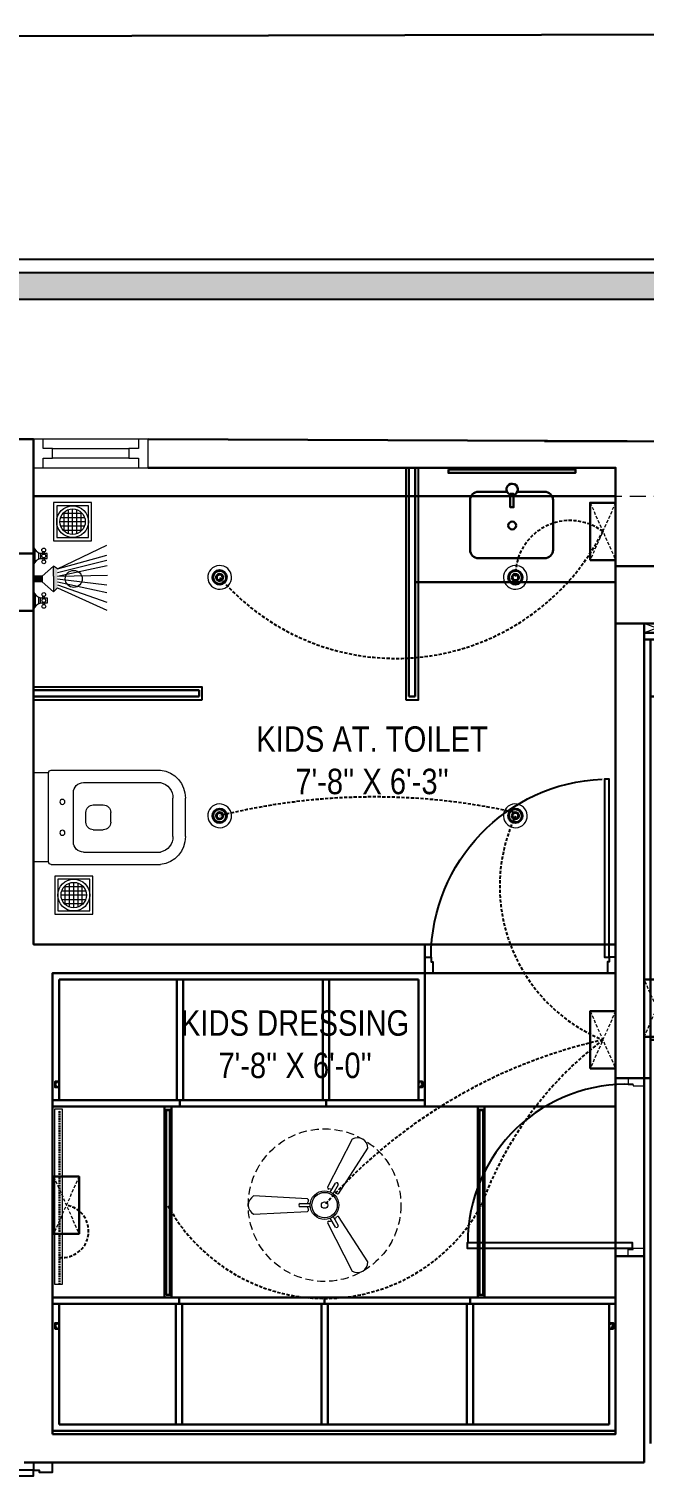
# Model space of a CAD drawing. Header units: millimetres. Extents: x 56222 to 3066687, y -650199 to -121287.
# Drawn here: x 129943.9 to 130040.7, y -185277.5 to -185050.9 of the extents above; entities that cross this region are included whole.
import ezdxf

# ---------------------------------------------------------------- set-up
doc = ezdxf.new("R2010")
doc.units = ezdxf.units.MM
doc.header["$MEASUREMENT"] = 0
for name, pattern in [('00 . GROUND FLOOR$0$DASHED', [0.75, 0.5, -0.25]), ('DASHED', [0.75, 0.5, -0.25]), ('DASHED2', [0.375, 0.25, -0.125]), ('DASHEDX2', [1.5, 1, -0.5])]:
    doc.linetypes.add(name, pattern=pattern)
for name, color, linetype in [('AR DOOR', 40, 'Continuous'), ('AR ELE-5', 134, 'Continuous'), ('SANIT', 232, 'Continuous')]:
    doc.layers.add(name, color=color, linetype=linetype)
for name, color, linetype, lineweight in [('COLUMN', 1, 'Continuous', 30), ('dim05', 1, 'Continuous', 13), ('el', 7, 'Continuous', 20), ('ELEC-wires', 1, 'DASHED2', 13), ('Electrical', 84, 'Continuous', 30), ('ELEVATION ( SPIRAL STAIR )', 250, 'Continuous', 9), ('FIRST FLOOR', 7, 'Continuous', 9), ('FIRST FLOOR ( DW_RAIL )', 7, 'Continuous', 9), ('FIRST FLOOR ( TEXT )', 7, 'Continuous', 9), ('FIRST FLOOR_( PLine )_', 251, 'Continuous', 30), ('FURNITURE', 32, 'Continuous', 9), ('GF FALSE CEILING', 6, 'Continuous', 35), ('GROUND FLOOR', 7, 'Continuous', 9), ('Labelling', 1, 'Continuous', 25), ('Looping', 10, 'Continuous', 25), ('NAME PLATE', 7, 'Continuous', 25), ('TILE', 14, 'Continuous', 9), ('UTILITY', 48, 'Continuous', 9), ('XX~SLAB ( BEAM )~ ( DIM )', 7, 'Continuous', 9)]:
    doc.layers.add(name, color=color, linetype=linetype, lineweight=lineweight)
doc.layers.add('XX~SLAB ( PLINE )', color=251, linetype='Continuous', plot=False)
doc.styles.add('KATHA', font='swissc.ttf')

# ---------------------------------------------------------------- blocks, each defined once
blk = doc.blocks.new('LAYOUT FILE')
at = {"layer": 'NAME PLATE', "true_color": 0xd39e00}
h = blk.add_hatch(color=42, dxfattribs=at)
h.paths.add_polyline_path([(3346889.83, -513806.18), (3346889.83, -514260.7), (3347535.56, -514260.7), (3347535.56, -513806.18)])
h.paths.add_polyline_path([(3346894.36, -513810.71), (3347531.03, -513810.71), (3347531.03, -514256.17), (3346894.36, -514256.17)], flags=16)
at = {"layer": 'NAME PLATE', "color": 42, "true_color": 0xd39e00}
for points in [[(3346887.56, -513803.91), (3347537.83, -513803.91), (3347537.83, -514262.96), (3346887.56, -514262.96)], [(3346889.83, -513806.18), (3347535.56, -513806.18), (3347535.56, -514260.7), (3346889.83, -514260.7)], [(3346894.36, -513810.71), (3347531.03, -513810.71), (3347531.03, -514256.17), (3346894.36, -514256.17)]]:
    blk.add_lwpolyline(points, close=True, dxfattribs=at)
blk = doc.blocks.new('*U19')
for points in [[(-1160, 0), (-1120, 0), (-1120, 30), (-1110, 30), (-1110, 100), (-1160, 100)], [(40, 0), (0, 0), (0, 30), (-10, 30), (-10, 100), (40, 100)], [(0, 0), (0, -1120), (-30, -1120), (-30, 0)]]:
    blk.add_lwpolyline(points, close=True)
at = {"layer": 'AR ELE-5', "linetype": 'ByBlock', "ltscale": 15}
blk.add_arc((1.6, 0.7), 1121.6, 180.03474, 267.62699, dxfattribs=at)
blk = doc.blocks.new('*U18')
for points in [[(0, 0), (0, 1120), (-30, 1120), (-30, 0)], [(40, 0), (0, 0), (0, -30), (-10, -30), (-10, -100), (40, -100)], [(-1160, 0), (-1120, 0), (-1120, -30), (-1110, -30), (-1110, -100), (-1160, -100)]]:
    blk.add_lwpolyline(points, close=True)
at = {"layer": 'AR ELE-5', "linetype": 'ByBlock', "ltscale": 15}
blk.add_arc((1.6, -0.7), 1121.6, 92.37301, 179.96526, dxfattribs=at)
blk = doc.blocks.new('KIDS')
at = {"layer": 'FURNITURE', "color": 9, "lineweight": 5, "true_color": 0xc7c8ca}
for p, q in [((134669.9, -183424.79), (134669.9, -183300.79)), ((134682.4, -183301.79), (134807.4, -183301.79)), ((134679.9, -183424.79), (134681.4, -183428.79)), ((134681.4, -183424.79), (134679.9, -183428.79)), ((134682.4, -183423.79), (134807.4, -183423.79))]:
    blk.add_line(p, q, dxfattribs=at)
at = {"layer": 'FURNITURE', "color": 9, "lineweight": 30, "true_color": 0xc7c8ca}
for p, q in [((134682.4, -183300.79), (134682.4, -183301.79)), ((134669.9, -183301.79), (134682.4, -183301.79)), ((134679.9, -183423.79), (134679.9, -183301.79)), ((134691.41, -183427.92), (134691.41, -183419.92)), ((134691.41, -183419.92), (134745.41, -183419.92)), ((134745.41, -183419.92), (134745.41, -183427.79)), ((134669.9, -183423.79), (134682.4, -183423.79)), ((134681.4, -183424.79), (134679.9, -183424.79)), ((134681.4, -183424.79), (134681.4, -183428.79)), ((134682.4, -183423.79), (134682.4, -183428.79)), ((134808.9, -183427.79), (134682.4, -183427.79)), ((134751.4, -183428.79), (134751.4, -183427.79)), ((134751.4, -183428.79), (134779.4, -183428.79))]:
    blk.add_line(p, q, dxfattribs=at)
at = {"layer": 'FURNITURE', "color": 9, "linetype": '00 . GROUND FLOOR$0$DASHED', "lineweight": 5, "true_color": 0xc7c8ca}
blk.add_line((134679.9, -183314.79), (134655.9, -183314.79), dxfattribs=at)
at = {"layer": 'FURNITURE', "color": 9, "true_color": 0xc7c8ca}
for p, q in [((134673.48, -183336.52, -0.04), (134677.38, -183336.52, -0.04)), ((134673.48, -183336.52, -0.04), (134673.48, -183352.07, -0.04)), ((134673.48, -183374.76, -0.04), (134677.38, -183374.76, -0.04)), ((134673.48, -183374.76, -0.04), (134673.48, -183390.31, -0.04))]:
    blk.add_line(p, q, dxfattribs=at)
at = {"layer": 'FURNITURE'}
blk.add_line((134677.38, -183352.07, -0.04), (134673.48, -183352.07, -0.04), dxfattribs=at)
at = {"layer": 'FURNITURE', "color": 9, "lineweight": 30, "true_color": 0xc7c8ca}
for points in [[(134682.4, -183296.79), (134780.43, -183296.79), (134780.43, -183298.89), (134682.4, -183298.89)], [(134780.43, -183296.79), (134780.43, -183314.79), (134807.4, -183314.79), (134807.4, -183296.79)]]:
    blk.add_lwpolyline(points, close=True, dxfattribs=at)
at = {"layer": 'FURNITURE', "color": 9, "linetype": 'DASHEDX2', "lineweight": 25, "true_color": 0xc7c8ca}
for points in [[(134655.9, -183334.79), (134671.01, -183334.79), (134671.01, -183300.79), (134655.9, -183300.79)], [(134655.9, -183393.79), (134671.01, -183393.79), (134671.01, -183424.79), (134655.9, -183424.79)]]:
    blk.add_lwpolyline(points, close=True, dxfattribs=at)
at = {"layer": 'FURNITURE', "color": 9, "lineweight": 30, "true_color": 0xc7c8ca}
blk.add_lwpolyline([(134679.9, -183301.79), (134679.9, -183314.79), (134711.43, -183314.79), (134711.43, -183298.89), (134682.4, -183298.89)], dxfattribs=at)
blk.add_lwpolyline([(134777.68, -183373.83), (134714.68, -183373.83, -0.414214), (134711.68, -183370.83), (134711.43, -183298.89), (134780.43, -183298.89), (134780.68, -183370.83, -0.414214)], format="xyb", close=True, dxfattribs=at)
at = {"layer": 'FURNITURE', "color": 9, "true_color": 0xc7c8ca}
for points in [[(134777.68, -183372.33), (134714.68, -183372.33, -0.414214), (134713.18, -183370.83), (134712.93, -183300.39), (134778.93, -183300.39), (134779.18, -183370.83, -0.414214)], [(134727.94, -183351.04, -0.527965), (134735.73, -183337.52, 0.323475), (134712.93, -183356.16, -0.508743), (134727.94, -183351.04)]]:
    blk.add_lwpolyline(points, format="xyb", close=True, dxfattribs=at)
at = {"layer": 'FURNITURE', "color": 9, "true_color": 0xc7c8ca, "elevation": -0.01}
for points in [[(134745.42, -183317.71, -0.100586), (134745.42, -183302.71, -0.075726), (134721.42, -183302.71, -0.148967), (134721.42, -183317.71, -0.074116)], [(134749.5, -183317.71, 0.100586), (134749.5, -183302.71, 0.075726), (134773.5, -183302.71, 0.148967), (134773.5, -183317.71, 0.074116)]]:
    blk.add_lwpolyline(points, format="xyb", close=True, dxfattribs=at)
at = {"layer": 'FURNITURE', "color": 9, "true_color": 0xc7c8ca, "elevation": -0.04, "flags": 128}
for points in [[(134675.16, -183352.07), (134675.16, -183354.29), (134682.54, -183354.29, 0.853613), (134682.59, -183334.29), (134675.16, -183334.29), (134675.16, -183336.51)], [(134677.38, -183352.07), (134675.16, -183352.07), (134682.36, -183352.07, 0.835758), (134682.4, -183336.51), (134677.38, -183336.51), (134675.16, -183336.51)], [(134675.16, -183390.3), (134675.16, -183392.52), (134682.54, -183392.52, 0.853613), (134682.59, -183372.52), (134675.16, -183372.52), (134675.16, -183374.75)], [(134677.38, -183390.3), (134675.16, -183390.3), (134682.36, -183390.3, 0.835758), (134682.4, -183374.75), (134677.38, -183374.75), (134675.16, -183374.75)]]:
    blk.add_lwpolyline(points, format="xyb", dxfattribs=at)
at = {"layer": 'FURNITURE', "color": 9, "true_color": 0xc7c8ca}
for points in [[(134726.16, -183305.45, -0.01), (134726.93, -183306.86, -0.01), (134728.56, -183309.86, -0.01), (134727.12, -183312.98, -0.01), (134726.36, -183314.62, -0.01)], [(134726.8, -183305.45, -0.01), (134727.58, -183306.86, -0.01), (134729.21, -183309.86, -0.01), (134727.77, -183312.98, -0.01), (134727.01, -183314.62, -0.01)], [(134742, -183305.45, -0.01), (134741.22, -183306.86, -0.01), (134739.59, -183309.86, -0.01), (134741.03, -183312.98, -0.01), (134741.79, -183314.62, -0.01)], [(134742.64, -183305.45, -0.01), (134741.87, -183306.86, -0.01), (134740.24, -183309.86, -0.01), (134741.68, -183312.98, -0.01), (134742.44, -183314.62, -0.01)], [(134752.28, -183305.45, -0.01), (134753.05, -183306.86, -0.01), (134754.68, -183309.86, -0.01), (134753.24, -183312.98, -0.01), (134752.48, -183314.62, -0.01)], [(134752.92, -183305.45, -0.01), (134753.69, -183306.86, -0.01), (134755.32, -183309.86, -0.01), (134753.88, -183312.98, -0.01), (134753.13, -183314.62, -0.01)], [(134768.11, -183305.45, -0.01), (134767.34, -183306.86, -0.01), (134765.71, -183309.86, -0.01), (134767.15, -183312.98, -0.01), (134767.91, -183314.62, -0.01)], [(134768.76, -183305.45, -0.01), (134767.99, -183306.86, -0.01), (134766.35, -183309.86, -0.01), (134767.8, -183312.98, -0.01), (134768.55, -183314.62, -0.01)]]:
    blk.add_open_spline(points, degree=3, knots=[0, 0, 0, 0, 4.577917, 9.671137, 9.671137, 9.671137, 9.671137], dxfattribs=at)
blk = doc.blocks.new('A$C07311617')
at = {"layer": 'UTILITY', "true_color": 0xc7c8ca}
h = blk.add_hatch(color=9, dxfattribs=at)
h.paths.add_polyline_path([(-3.13, 2.02), (-3.13, 0), (-3.74, 0), (-3.74, 0.46), (-3.74, 1.42)])
h.paths.add_polyline_path([(-3.13, 0), (-3.13, -0.46), (-3.13, -2.02), (-3.74, -1.59), (-3.74, -0.46), (-3.74, 0)])
h = blk.add_hatch(color=9, dxfattribs=at)
h.paths.add_polyline_path([(0, 0.46), (0, 0), (-1.35, 0), (-1.35, 0.46)])
h.paths.add_polyline_path([(0, 0), (0, -0.46), (-1.35, -0.46), (-1.35, 0)])
at = {"layer": 'UTILITY', "color": 9, "true_color": 0xc7c8ca}
for p, q in [((-3.74, 1.42), (-11.52, 4.9)), ((-3.74, 0.94), (-11.52, 3.66)), ((-1.74, 3.79), (-1.74, 4.05)), ((-1.74, 2.99), (-1.74, 2.72)), ((-1.47, 3.79), (-1.47, 4.05)), ((-1.47, 2.99), (-1.47, 2.72)), ((-0.8, 3.9), (-0.8, 2.88)), ((-0.27, 2.44), (-0.27, 4.33)), ((-3.74, 0.46), (-11.52, 2.15)), ((-3.74, 0), (-11.52, 0.93)), ((-3.13, 2.02), (-3.74, 1.42)), ((-3.13, -0.46), (-3.13, 2.02)), ((-1.35, 0.46), (-3.13, 2.02)), ((-3.13, 0.46), (-3.13, 1.42)), ((-1.35, -0.46), (-1.35, 0.46)), ((-1.35, 0.46), (0, 0.46)), ((0, -0.46), (0, 0.46)), ((-3.74, -0.46), (-11.62, -0.61)), ((-3.74, -0.46), (-11.57, -2.09)), ((-3.74, -1.03), (-11.52, -2.96)), ((-3.74, -1.59), (-11.52, -5.3)), ((-3.74, -1.59), (-11.52, -3.73)), ((-3.74, -1.59), (-3.13, -2.02)), ((-3.13, -0.46), (-3.13, -2.02)), ((-1.35, -0.46), (-3.13, -2.02)), ((-1.35, -0.46), (0, -0.46)), ((-1.74, -3.22), (-1.74, -2.95)), ((-1.74, -4.02), (-1.74, -4.29)), ((-1.47, -3.22), (-1.47, -2.95)), ((-1.47, -4.02), (-1.47, -4.29)), ((-0.8, -4.13), (-0.8, -3.11)), ((-0.27, -2.68), (-0.27, -4.56))]:
    blk.add_line(p, q, dxfattribs=at)
for points in [[(-1.07, 2.99), (-2.14, 2.99), (-2.14, 3.79), (-1.07, 3.79)], [(-1.07, -3.22), (-2.14, -3.22), (-2.14, -4.02), (-1.07, -4.02)]]:
    blk.add_lwpolyline(points, close=True, dxfattribs=at)
for points in [[(-1.35, 0.46), (-3.13, 2.02)], [(-3.13, -2.02), (-1.35, -0.46)]]:
    blk.add_lwpolyline(points, dxfattribs=at)
for centre, radius in [((-1.6, 4.32), 0.298), ((-1.6, 3.39), 0.298), ((-1.6, 2.45), 0.298), ((-6.31, 0), 1.33), ((-1.6, -2.69), 0.298), ((-1.6, -3.62), 0.298), ((-1.6, -4.55), 0.298)]:
    blk.add_circle(centre, radius, dxfattribs=at)
for centre, start, end in [((-1.47, 5.26), 285.2551, 344.7449), ((-1.47, 1.52), 15.2551, 74.7449), ((-1.47, -1.75), 285.2551, 344.7449), ((-1.47, -5.49), 15.2551, 74.7449)]:
    blk.add_arc(centre, 1.52, start, end, dxfattribs=at)
blk = doc.blocks.new('NAHNYsquare')
at = {"color": 9, "lineweight": 15, "true_color": 0xc7c8ca}
for p, q in [((4.49, -1.65), (1.51, -1.65)), ((1.67, -4.48), (1.67, -1.49)), ((2.33, -4.87), (2.33, -1.1)), ((3, -0.99), (3, -4.99)), ((3.67, -4.87), (3.67, -1.1)), ((4.33, -4.48), (4.33, -1.49)), ((5, -2.99), (1, -2.99)), ((4.89, -2.32), (1.11, -2.32)), ((4.89, -3.65), (1.11, -3.65)), ((4.49, -4.32), (1.51, -4.32))]:
    blk.add_line(p, q, dxfattribs=at)
for points in [[(0, -5.99), (6, -5.99), (6, 0.01), (0, 0.01)], [(0.5, -5.49), (5.5, -5.49), (5.5, -0.49), (0.5, -0.49)]]:
    blk.add_lwpolyline(points, close=True, dxfattribs=at)
for radius in [2.5, 2]:
    blk.add_circle((3, -2.99), radius, dxfattribs=at)
blk = doc.blocks.new('A$C3EC62B37')
at = {"layer": 'FURNITURE', "color": 9, "linetype": 'ByBlock', "lineweight": -2, "true_color": 0xc7c8ca}
for p, q in [((-22.24, 23.87), (-16.24, 23.87)), ((-22.24, 21.91), (-16.24, 21.91)), ((-26.65, 2.74), (-26.65, 19.96)), ((-24.7, 7.83), (-24.7, 19.96)), ((-13.78, 7.83), (-13.78, 19.96)), ((-11.83, 2.74), (-11.83, 19.96)), ((-20.02, 12.13), (-18.46, 12.13)), ((-21.2, 9.39), (-21.2, 10.96)), ((-17.28, 9.39), (-17.28, 10.96)), ((-20.02, 8.22), (-18.46, 8.22)), ((-23.13, 6.26), (-15.35, 6.26)), ((-26.26, 2.35), (-12.22, 2.35)), ((-26.26, 2.35), (-26.26, 0)), ((-12.22, 2.35), (-12.22, 0)), ((-26.26, 0), (-12.22, 0)), ((-26.26, 0), (-12.22, 0))]:
    blk.add_line(p, q, dxfattribs=at)
for centre in [(-21.66, 4.53), (-16.81, 4.53)]:
    blk.add_circle(centre, 0.391, dxfattribs=at)
for centre, radius, start, end in [((-22.31, 19.5), 4.37, 89.0873, 174.0395), ((-16.17, 19.5), 4.37, 5.9605, 90.9127), ((-22.31, 19.48), 2.44, 88.437, 168.6348), ((-16.17, 19.48), 2.44, 11.3652, 91.563), ((-20.02, 10.96), 1.17, 90, 180), ((-18.46, 10.96), 1.17, 0, 90), ((-20.02, 9.39), 1.17, 180, 270), ((-18.46, 9.39), 1.17, 270, 0), ((-23.13, 7.83), 1.57, 180, 270), ((-15.35, 7.83), 1.57, 270, 0), ((-26.26, 2.74), 0.391, 180, 270), ((-12.22, 2.74), 0.391, 270, 0)]:
    blk.add_arc(centre, radius, start, end, dxfattribs=at)
blk = doc.blocks.new('asaasd')
at = {"layer": 'Electrical', "color": 5, "lineweight": 5, "ltscale": 8}
blk.add_ellipse((4539.27, 3683.15), major_axis=(1.69, -1.84), ratio=1, start_param=-0.785398, end_param=5.497787, dxfattribs=at)
at = {"layer": 'Electrical', "color": 5, "ltscale": 8}
for major_axis, start_param, end_param in [((1.02, -1.1), -0.785398, 5.497787), ((-1.01, -0.93), 0.785398, 7.068583), ((-0.544, -0.501), 0.785398, 7.068583), ((-0.453, -0.417), 0.785398, 7.068583)]:
    blk.add_ellipse((4539.27, 3683.15), major_axis=major_axis, ratio=1, start_param=start_param, end_param=end_param, dxfattribs=at)
blk = doc.blocks.new('6616')
at = {"color": 242, "linetype": 'DASHED', "true_color": 0xcd2027}
for p, q in [((386784.79, -36915.77), (386775.78, -36911.78)), ((386784.79, -36911.78), (386775.78, -36915.77))]:
    blk.add_line(p, q, dxfattribs=at)
at = {"layer": 'ELEC-wires', "color": 5, "linetype": 'ByBlock', "lineweight": 30, "ltscale": 4}
blk.add_lwpolyline([(386775.78, -36911.78), (386784.79, -36911.78), (386784.79, -36915.77), (386775.78, -36915.77)], close=True, dxfattribs=at)
blk = doc.blocks.new('RF')
at = {"layer": 'Electrical', "lineweight": 15, "ltscale": 20}
for p, q in [((135236.11, -183534.09), (135236.99, -183551.08)), ((135240.99, -183551.08), (135241.88, -183534.09)), ((135238.49, -183551.93), (135238.49, -183548.69)), ((135239.49, -183548.72), (135239.49, -183551.93)), ((135233.38, -183557.34), (135218.23, -183565.07)), ((135232.09, -183559.82), (135234.87, -183558.21)), ((135243.12, -183558.21), (135245.92, -183559.83)), ((135259.76, -183565.06), (135244.6, -183557.34)), ((135221.11, -183570.06), (135235.38, -183560.8)), ((135235.37, -183559.08), (135232.56, -183560.7)), ((135242.6, -183560.8), (135256.87, -183570.06)), ((135245.4, -183560.68), (135242.62, -183559.08))]:
    blk.add_line(p, q, dxfattribs=at)
at = {"layer": 'Electrical', "linetype": 'DASHED', "lineweight": 15, "ltscale": 5}
blk.add_circle((135238.99, -183556.41), 24, dxfattribs=at)
at = {"layer": 'Electrical', "lineweight": 15, "ltscale": 20}
for centre, major_axis, start_param, end_param in [((135238.99, -183535.72), (2.34, 2.34), -0.272136, 1.842967), ((135238.99, -183548.89), (0.376, 0.376), -0.465536, 1.983618), ((135238.99, -183556.41), (3.18, -3.18), 3.14161, 9.424795), ((135238.99, -183556.41), (2.83, -2.83), 1.749190548672175e-05, 6.283202799085073), ((135237.46, -183550.82), (0.382, 0.382), 2.863014, 4.257784), ((135238.99, -183553.33), (1.71, -1.71), 2.565057, 2.951308), ((135238.99, -183553.33), (1.71, 1.71), 0.19032, 0.57657), ((135240.52, -183550.82), (0.382, -0.382), 5.167028, 6.561799), ((135233.39, -183557.88), (0.382, -0.382), 0.978238, 2.373008), ((135236.33, -183557.95), (1.71, -1.71), 3.855511, 4.241762), ((135238.99, -183556.41), (0.707, 0.707), 1.570814, 7.853999), ((135241.66, -183557.95), (1.71, 1.71), 5.183051, 5.569301), ((135244.59, -183557.88), (0.382, -0.382), 2.339416, 3.734186), ((135232.48, -183560.17), (0.376, -0.376), 3.199655, 5.648809), ((135236.33, -183557.95), (1.71, -1.71), 4.659452, 5.045703), ((135234.92, -183560.52), (0.382, 0.382), -1.325776, 0.068994), ((135243.07, -183560.52), (0.382, -0.382), 3.072633, 4.467404), ((135241.66, -183557.95), (1.71, 1.71), 4.37911, 4.765361), ((135245.51, -183560.16), (0.376, 0.376), 3.723254, 6.172408), ((135221.08, -183566.75), (2.34, -2.34), 3.393055, 5.508159), ((135256.91, -183566.75), (2.34, -2.34), 5.48745, 7.602554)]:
    blk.add_ellipse(centre, major_axis=major_axis, ratio=1, start_param=start_param, end_param=end_param, dxfattribs=at)

msp = doc.modelspace()

# ---------------------------------------------------------------- linework, layer by layer
msp.add_lwpolyline([(130038.82, -185242.76), (130012.94, -185242.76), (130012.94, -185241.86), (130038.82, -185241.86)], close=True)
at = {"layer": 'AR ELE-5', "linetype": 'ByBlock', "ltscale": 15}
msp.add_arc((130037.87, -185241.86), 24.92, 87.5239, 180, dxfattribs=at)
at = {"layer": 'COLUMN', "transparency": 33554687}
for points in [[(129935.69, -185133.46), (129944.69, -185133.46), (129944.69, -185142.46), (129935.69, -185142.46)], [(130036.19, -185135.46), (130044.69, -185135.46), (130044.69, -185144.46), (130036.19, -185144.46)]]:
    msp.add_lwpolyline(points, close=True, dxfattribs=at)
at = {"layer": 'Electrical', "color": 7, "lineweight": 30}
for points in [[(129966.35, -185220.46), (129966.35, -185250.46), (129965.29, -185250.46), (129965.29, -185220.46)], [(130015.6, -185220.46), (130015.6, -185250.46), (130014.54, -185250.46), (130014.54, -185220.46)]]:
    msp.add_lwpolyline(points, close=True, dxfattribs=at)
at = {"layer": 'Electrical', "color": 175, "lineweight": 30, "ltscale": 8, "true_color": 0x4554a5}
for points in [[(129965.51, -185250.06), (129966.14, -185250.06), (129966.14, -185220.98), (129965.51, -185220.98)], [(129965.53, -185250.05), (129966.12, -185250.05), (129966.12, -185221), (129965.53, -185221)], [(130014.77, -185250.06), (130015.39, -185250.06), (130015.39, -185220.98), (130014.77, -185220.98)], [(130014.79, -185250.05), (130015.37, -185250.05), (130015.37, -185221), (130014.79, -185221)]]:
    msp.add_lwpolyline(points, close=True, dxfattribs=at)
at = {"layer": 'ELEVATION ( SPIRAL STAIR )', "color": 5, "transparency": 33554687}
msp.add_lwpolyline([(129948.04, -185220.81), (129949.19, -185220.81), (129949.19, -185248.42), (129948.04, -185248.42)], close=True, dxfattribs=at)
at = {"layer": 'FIRST FLOOR', "transparency": 33554687}
for p, q in [((129944.69, -185194.96), (129944.69, -185115.46)), ((129962.69, -185119.96), (129962.69, -185115.46)), ((129944.69, -185119.96), (130036.19, -185119.96)), ((129944.69, -185194.96), (130036.19, -185194.96)), ((130006.19, -185199.46), (130006.19, -185194.96)), ((129947.69, -185199.46), (130006.19, -185199.46)), ((129947.69, -185199.46), (129947.69, -185271.46)), ((130040.69, -185275.96), (130040.69, -185247.46))]:
    msp.add_line(p, q, dxfattribs=at)
at = {"layer": 'FIRST FLOOR ( DW_RAIL )', "transparency": 33554687}
msp.add_lwpolyline([(129962.69, -185115.46), (129961.19, -185115.46), (129961.19, -185116.96), (129959.69, -185116.96), (129959.69, -185118.46), (129947.69, -185118.46), (129947.69, -185116.96), (129946.19, -185116.96), (129946.19, -185115.46), (129944.69, -185115.46), (129944.69, -185119.96), (129946.19, -185119.96), (129946.19, -185118.46), (129947.69, -185118.46), (129947.69, -185116.96), (129959.69, -185116.96), (129959.69, -185118.46), (129961.19, -185118.46), (129961.19, -185119.96), (129962.69, -185119.96), (129962.69, -185115.46), (129944.69, -185115.46), (129944.69, -185119.96), (129962.69, -185119.96)], close=True, dxfattribs=at)
at = {"layer": 'FIRST FLOOR_( PLine )_', "transparency": 33554687}
for p, q in [((129944.69, -185115.46), (129781.19, -185115.46)), ((129944.69, -185194.96), (129944.69, -185115.46)), ((130006.19, -185194.96), (129944.69, -185194.96)), ((129956.68, -185194.96), (129944.69, -185194.96)), ((130006.19, -185199.46), (130006.19, -185194.96)), ((129947.69, -185271.46), (129947.69, -185199.46)), ((129947.69, -185199.46), (130006.19, -185199.46)), ((129947.69, -185271.96), (129947.69, -185199.46)), ((130040.69, -185243.96), (130036.19, -185243.96)), ((130036.19, -185243.96), (130036.19, -185271.96)), ((130040.69, -185276.46), (130040.69, -185243.96)), ((130036.19, -185247.46), (130036.19, -185271.46)), ((130040.69, -185275.96), (130040.69, -185247.46)), ((130036.19, -185271.96), (129947.69, -185271.96)), ((130036.19, -185271.96), (130031.03, -185271.96)), ((129943.19, -185276.46), (130040.69, -185276.46)), ((130031.03, -185276.46), (130040.69, -185276.46))]:
    msp.add_line(p, q, dxfattribs=at)
msp.add_lwpolyline([(129962.69, -185119.96), (130036.19, -185119.96), (130036.19, -185215.96), (130040.69, -185215.96), (130040.69, -185144.46), (130044.69, -185144.46), (130044.69, -185120.46), (130075.69, -185120.46), (130075.69, -185115.96), (129962.69, -185115.46)], dxfattribs=at)
at = {"layer": 'FIRST FLOOR_( PLine )_', "lineweight": 15, "transparency": 33554687}
for points in [[(130038.19, -185215.96), (130038.19, -185216.96), (130038.94, -185216.96), (130038.94, -185217.21), (130040.69, -185217.21), (130040.69, -185215.96)], [(130038.19, -185243.96), (130038.19, -185242.96), (130038.94, -185242.96), (130038.94, -185242.71), (130040.69, -185242.71), (130040.69, -185243.96)]]:
    msp.add_lwpolyline(points, close=True, dxfattribs=at)
at = {"layer": 'FURNITURE', "color": 9, "lineweight": 30, "ltscale": 10000, "true_color": 0xc7c8ca}
for p, q in [((130003.69, -185119.96), (130003.69, -185155.96)), ((130004.69, -185119.96), (130004.69, -185155.96)), ((129944.69, -185154.96), (129970.7, -185154.96)), ((129944.69, -185155.96), (129970.7, -185155.96)), ((129970.7, -185154.96), (129970.7, -185155.96)), ((130004.69, -185155.96), (130003.69, -185155.96))]:
    msp.add_line(p, q, dxfattribs=at)
at = {"layer": 'FURNITURE', "color": 9, "lineweight": 30, "true_color": 0xc7c8ca}
for p, q in [((130004.69, -185137.97), (130036.19, -185137.97)), ((129948.69, -185200.46), (129948.69, -185219.46)), ((130005.19, -185200.46), (129948.69, -185200.46)), ((129967.2, -185219.46), (129967.2, -185200.46)), ((129968.2, -185219.46), (129968.2, -185200.46)), ((129990.17, -185219.46), (129990.17, -185200.46)), ((129991.17, -185219.46), (129991.17, -185200.46)), ((130005.19, -185219.46), (130005.19, -185200.46)), ((129947.69, -185219.46), (130006.19, -185219.46)), ((129967.7, -185219.46), (129967.7, -185220.46)), ((129990.67, -185219.46), (129990.67, -185220.46)), ((130036.19, -185251.46), (129947.69, -185251.46)), ((129948.69, -185251.46), (129948.69, -185270.46)), ((129967.07, -185270.46), (129967.07, -185251.46)), ((129967.57, -185251.46), (129967.57, -185250.46)), ((129968.07, -185270.46), (129968.07, -185251.46)), ((129989.94, -185270.46), (129989.94, -185251.46)), ((129990.44, -185251.46), (129990.44, -185250.46)), ((129990.94, -185270.46), (129990.94, -185251.46)), ((130012.82, -185270.46), (130012.82, -185251.46)), ((130013.32, -185251.46), (130013.32, -185250.46)), ((130013.82, -185270.46), (130013.82, -185251.46)), ((130035.19, -185270.46), (130035.19, -185251.46)), ((129948.69, -185270.46), (130035.19, -185270.46))]:
    msp.add_line(p, q, dxfattribs=at)
at = {"layer": 'FURNITURE', "color": 3, "linetype": 'DASHED2', "lineweight": 30}
msp.add_line((129948.78, -185248.42), (129948.78, -185221.04), dxfattribs=at)
at = {"layer": 'FURNITURE', "color": 9, "lineweight": 30, "ltscale": 10000, "true_color": 0xc7c8ca}
msp.add_lwpolyline([(130009.91, -185120.22), (130029.88, -185120.22), (130029.88, -185120.78), (130009.91, -185120.78)], close=True, dxfattribs=at)
at = {"layer": 'FURNITURE', "color": 9, "lineweight": 30, "true_color": 0xc7c8ca}
msp.add_lwpolyline([(130020.76, -185123.74), (130025.03, -185123.74, -0.414214), (130026.36, -185125.07), (130026.36, -185132.87, -0.414214), (130025.03, -185134.2), (130014.65, -185134.2, -0.414214), (130013.32, -185132.87), (130013.32, -185125.07, -0.414214), (130014.65, -185123.74), (130019.13, -185123.74)], format="xyb", dxfattribs=at)
for points in [[(130019.63, -185124.09), (130019.63, -185126.19), (130020.17, -185126.19), (130020.17, -185124.09)], [(129947.69, -185199.46), (129947.69, -185220.46), (130006.19, -185220.46), (130006.19, -185199.46)], [(130036.19, -185271.46), (130036.19, -185250.46), (129947.69, -185250.46), (129947.69, -185271.46)]]:
    msp.add_lwpolyline(points, close=True, dxfattribs=at)
at = {"layer": 'FURNITURE', "lineweight": 30}
for points in [[(129948.7, -185216.52), (129948.06, -185216.52), (129948.06, -185217.41), (129948.7, -185217.41)], [(130005.19, -185216.52), (130005.83, -185216.52), (130005.83, -185217.41), (130005.19, -185217.41)], [(129948.7, -185254.52), (129948.06, -185254.52), (129948.06, -185255.41), (129948.7, -185255.41)], [(130035.19, -185254.52), (130035.83, -185254.52), (130035.83, -185255.41), (130035.19, -185255.41)]]:
    msp.add_lwpolyline(points, close=True, dxfattribs=at)
at = {"layer": 'FURNITURE', "color": 3, "linetype": 'DASHED2', "lineweight": 30}
for points in [[(129948.7, -185216.63), (129948.16, -185216.63), (129948.16, -185217.29), (129948.7, -185217.29)], [(130005.19, -185216.63), (130005.72, -185216.63), (130005.72, -185217.29), (130005.19, -185217.29)], [(129948.7, -185254.63), (129948.16, -185254.63), (129948.16, -185255.28), (129948.7, -185255.28)], [(130035.19, -185254.63), (130035.72, -185254.63), (130035.72, -185255.28), (130035.19, -185255.28)]]:
    msp.add_lwpolyline(points, close=True, dxfattribs=at)
at = {"layer": 'FURNITURE', "color": 9, "lineweight": 30, "true_color": 0xc7c8ca}
msp.add_circle((130019.94, -185129.05), 0.613, dxfattribs=at)
msp.add_arc((130019.94, -185123.37), 0.895, 284.4676, 249.5307, dxfattribs=at)
at = {"layer": 'GF FALSE CEILING', "color": 9, "lineweight": 30, "true_color": 0xc7c8ca}
for points in [[(129944.69, -185124.46), (130036.19, -185124.46), (130036.19, -185194.96), (129944.69, -185194.96)], [(129947.69, -185271.96), (129947.69, -185199.46), (130036.19, -185199.46), (130036.19, -185271.96)], [(129947.69, -185250.46), (129947.69, -185220.46), (130036.19, -185220.46), (130036.19, -185250.46)]]:
    msp.add_lwpolyline(points, close=True, dxfattribs=at)
at = {"layer": 'Labelling', "color": 251, "linetype": 'DASHED2', "lineweight": 0, "ltscale": 10, "true_color": 0x636466, "transparency": 33554687}
msp.add_line((129944.69, -185124.46), (130168.69, -185124.46), dxfattribs=at)
at = {"layer": 'Looping', "linetype": 'DASHED', "lineweight": 25}
for centre, radius, start, end in [((130029.06, -185136.89), 8.62, 53.3843, 182.1485), ((130001.65, -185113.47), 36.49, 220.6006, 333.108), ((130044.09, -185185.8), 26.11, 154.8903, 247.7504), ((130068.96, -185255.52), 57.31, 127.3463, 160.127), ((129949.2, -185240.06), 4.14, 264.0789, 81.1189)]:
    msp.add_arc(centre, radius, start, end, dxfattribs=at)
at = {"layer": 'Looping', "color": 251, "linetype": 'DASHED', "lineweight": 25, "true_color": 0x636466}
for centre, radius, start, end in [((129998.24, -185272.7), 100.95, 77.0734, 103.9221), ((129990.44, -185222.55), 28.08, 208.7224, 331.2776)]:
    msp.add_arc(centre, radius, start, end, dxfattribs=at)
at = {"layer": 'Looping', "color": 6, "linetype": 'DASHED', "lineweight": 25}
msp.add_arc((130052.23, -185290.13), 82.17, 102.6756, 138.7617, dxfattribs=at)
at = {"layer": 'TILE', "color": 3, "lineweight": 30}
msp.add_lwpolyline([(127491.58, -185057.82), (130425.3, -185050.92), (130425.3, -185611.1), (127491.58, -185617.99)], close=True, dxfattribs=at)
at = {"layer": 'XX~SLAB ( BEAM )~ ( DIM )', "color": 9, "lineweight": 25, "true_color": 0xc7c8ca}
for points in [[(130003.2, -185156.46), (130005.19, -185156.46), (130005.19, -185119.96), (130003.2, -185119.96)], [(129971.2, -185156.46), (129971.2, -185154.47), (129944.69, -185154.47), (129944.69, -185156.46)]]:
    msp.add_lwpolyline(points, close=True, dxfattribs=at)
at = {"layer": 'XX~SLAB ( PLINE )', "transparency": 33554687}
msp.add_lwpolyline([(130025.01, -185115.77), (130181.69, -185115.96), (130181.69, -185425.96), (130172.69, -185425.96), (130152.89, -185425.96), (130112.55, -185425.96), (130087.19, -185425.96), (129944.69, -185425.96), (129944.69, -185461.96), (129776.69, -185461.96), (129776.69, -185115.46)], dxfattribs=at)

# ---------------------------------------------------------------- block references
at = {"xscale": -0.7478983196289134, "yscale": 0.7478983196289134, "zscale": 0.7478983196289134, "rotation": 270}
for p in [(127219.32, -188532.13), (127265.82, -188532.13), (127219.32, -188569.63), (127265.82, -188569.63)]:
    msp.add_blockref('asaasd', p, dxfattribs=at)
at = {"layer": 'AR DOOR', "linetype": 'ByBlock', "lineweight": -2, "transparency": 33554687, "extrusion": (0, 0, -1), "xscale": 0.02500000000004618, "yscale": 0.02500000000004618, "zscale": -0.02500000000004618, "rotation": 180}
msp.add_blockref('*U19', (-130035.19, -185196.96), dxfattribs=at)
at = {"layer": 'AR DOOR', "color": 4, "linetype": 'ByBlock', "lineweight": -2, "extrusion": (0, 0, -1), "xscale": -0.02999999999996949, "yscale": 0.02999999999996949, "zscale": -0.02999999999996949, "rotation": 270}
msp.add_blockref('*U18', (-129944.69, -185277.66), dxfattribs=at)
at = {"layer": 'dim05', "lineweight": 30, "rotation": 270}
msp.add_blockref('KIDS', (313469.48, -50464.56), dxfattribs=at)
at = {"layer": 'el', "color": 1}
for p, rotation in [((93120.42, -571910.26), 89.99999999999999), ((166956.46, 201575.32), 270), ((93120.42, -571990.25), 90), ((93120.42, -571990.25), 90), ((93036.07, -572016.25), 90)]:
    msp.add_blockref('6616', p, dxfattribs=dict(at, rotation=rotation))
at = {"layer": 'FURNITURE', "lineweight": 18, "rotation": 180.033128036849}
msp.add_blockref('A$C07311617', (129944.69, -185137.46), dxfattribs=at)
at = {"layer": 'FURNITURE', "xscale": -1, "rotation": 270}
msp.add_blockref('A$C3EC62B37', (129944.69, -185155.72), dxfattribs=at)
at = {"layer": 'GROUND FLOOR', "lineweight": 30, "xscale": 0.5000062497670648, "yscale": 0.5000062497670648, "zscale": 0.5000062497670648, "rotation": 90}
msp.add_blockref('RF', (38211.09, -252856.3), dxfattribs=at)
at = {"layer": 'NAME PLATE', "lineweight": 0, "transparency": 33554687, "xscale": 0.9277279593272213, "yscale": 0.9277279593272213, "zscale": 0.9277279593272213}
msp.add_blockref('LAYOUT FILE', (-2975246.47, 291583.09, 0.11), dxfattribs=at)
at = {"layer": 'SANIT', "linetype": 'ByBlock', "rotation": 269.9999999999999}
for p in [(129953.81, -185125.45), (129954, -185184.19)]:
    msp.add_blockref('NAHNYsquare', p, dxfattribs=at)

# ---------------------------------------------------------------- texts
at = {"layer": 'FIRST FLOOR ( TEXT )', "transparency": 33554687, "char_height": 4, "attachment_point": 5, "style": 'KATHA'}
for s, insert in [("KIDS AT. TOILET\\P7'-8'' X 6'-3''", (129997.91, -185166.01)), ("KIDS DRESSING\\P7'-8'' X 6'-0''", (129985.81, -185210.67))]:
    msp.add_mtext(s, dxfattribs=dict(at, insert=insert))

doc.saveas('drawing.dxf')
